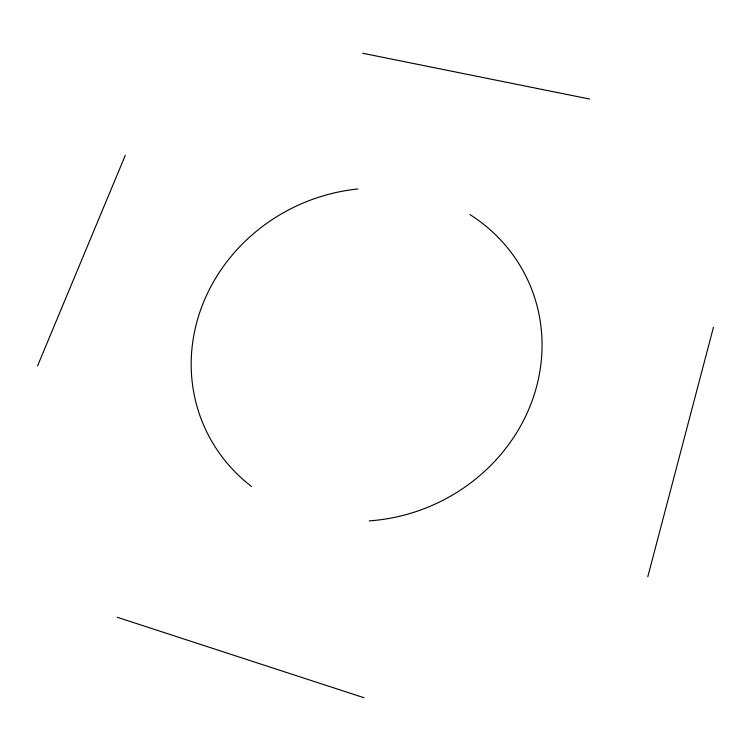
<?xml version="1.0" encoding="UTF-8"?>
<svg xmlns="http://www.w3.org/2000/svg" width="751" height="751" viewBox="0 0 751 751"><rect width="100%" height="100%" fill="white"/><g stroke="black" fill="none" stroke-linecap="round" stroke-linejoin="round"><path stroke-width="1.13" d="M647.803 576.721L713.45 327.267M37.55 365.915L125.304 155.326M362.761 53.274L589.629 99.038M117.222 617.256L363.991 697.726M469.901 214.533A177.574 164.366 -24.1 0 1 533.848 395.815A177.574 164.366 -24.1 0 1 369.285 520.865M251.538 486.526A177.574 164.366 -24.1 0 1 200.808 309.374A177.574 164.366 -24.1 0 1 357.889 188.98"/></g></svg>
